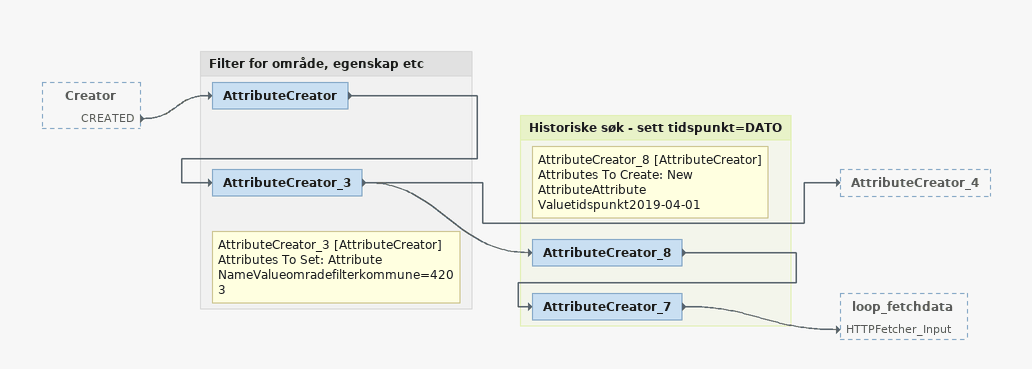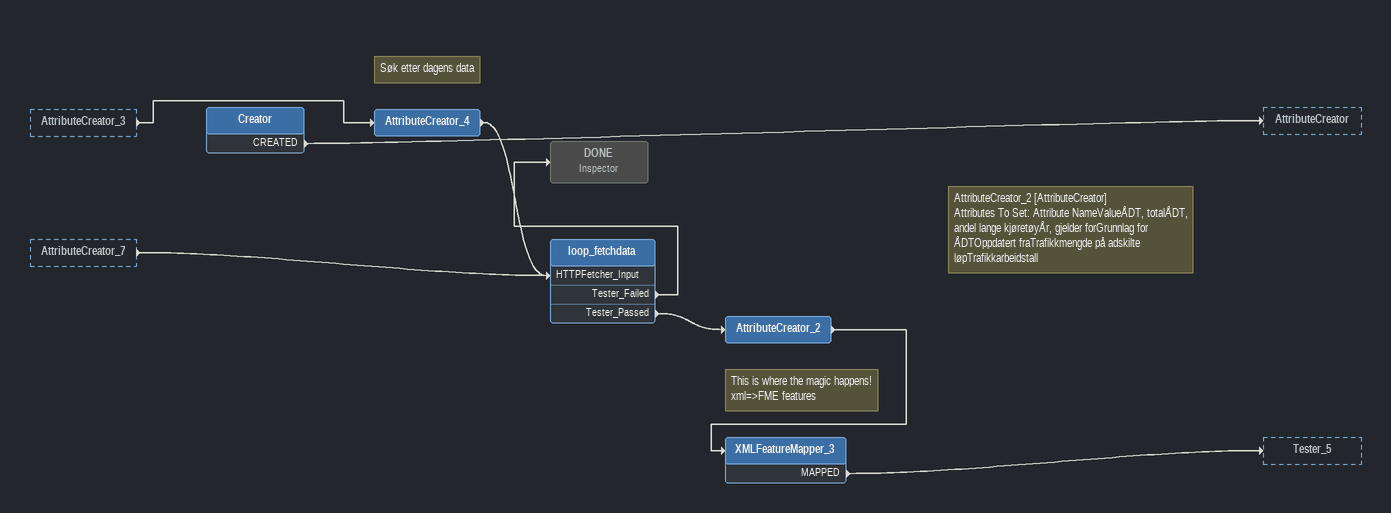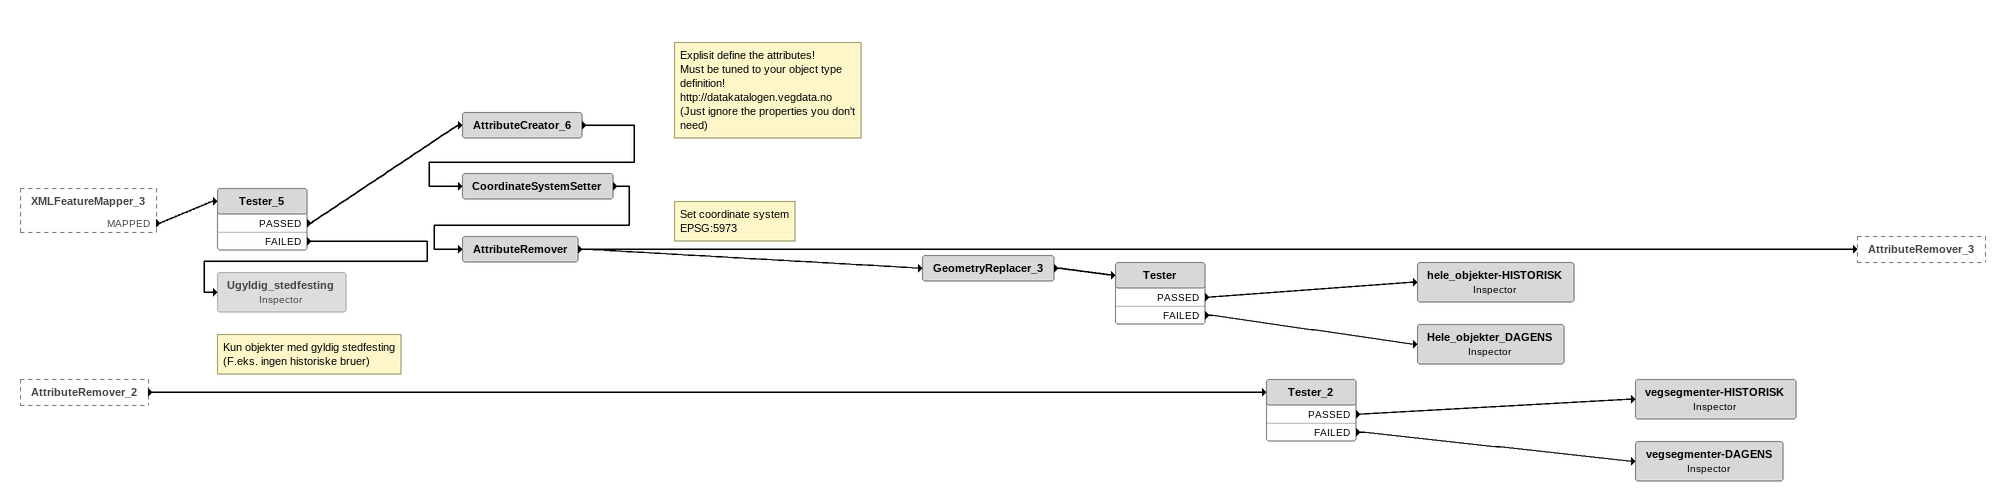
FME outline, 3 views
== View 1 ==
Creator [outside]
    CREATED -> AttributeCreator

Bookmark: Filter for område, egenskap etc
AttributeCreator
    -> AttributeCreator_3
Note: AttributeCreator_3 [AttributeCreator] / Attributes To Set: Attribute NameValueomradefilterkommune=4203
AttributeCreator_3
    -> AttributeCreator_4
    -> AttributeCreator_8

Bookmark: Historiske søk - sett tidspunkt=DATO
Note: AttributeCreator_8 [AttributeCreator] / Attributes To Create: New AttributeAttribute Valuetidspunkt2019-04-01
AttributeCreator_8
    -> AttributeCreator_7
AttributeCreator_7
    -> loop_fetchdata [HTTPFetcher_Input]

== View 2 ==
AttributeCreator_3 [outside]
    -> AttributeCreator_4
AttributeCreator_7 [outside]
    -> loop_fetchdata [HTTPFetcher_Input]
Creator
    CREATED -> AttributeCreator
Note: Søk etter dagens data
AttributeCreator_4
    -> loop_fetchdata [HTTPFetcher_Input]
loop_fetchdata
    Tester_Failed -> DONE
    Tester_Passed -> AttributeCreator_2
DONE: Inspector [off]
Note: AttributeCreator_2 [AttributeCreator] / Attributes To Set: Attribute NameValueÅDT, totalÅDT, andel lange kjøretøyÅr, gjelder forGrunnlag for ÅDTOppdatert fraTrafikkmengde på adskilte løpTrafikkarbeidstall
AttributeCreator_2
    -> XMLFeatureMapper_3
Note: This is where the magic happens! / xml=>FME features
XMLFeatureMapper_3
    MAPPED -> Tester_5

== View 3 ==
XMLFeatureMapper_3 [outside]
    MAPPED -> Tester_5
AttributeRemover_2 [outside]
    -> Tester_2
Note: Kun objekter med gyldig stedfesting / (F.eks. ingen historiske bruer)
Tester_5
    PASSED -> AttributeCreator_6
    FAILED -> Ugyldig_stedfesting
Note: Explisit define the attributes! / Must be tuned to your object type definition! / http://datakatalogen.vegdata.no / (Just ignore the properties you don't need)
AttributeCreator_6
    -> CoordinateSystemSetter
Note: Set coordinate system / EPSG:5973
CoordinateSystemSetter
    -> AttributeRemover
AttributeRemover
    -> GeometryReplacer_3
    -> AttributeRemover_3
GeometryReplacer_3
    -> Tester
Tester
    PASSED -> hele_objekter-HISTORISK
    FAILED -> Hele_objekter_DAGENS
hele_objekter-HISTORISK: Inspector
Hele_objekter_DAGENS: Inspector
Tester_2
    PASSED -> vegsegmenter-HISTORISK
    FAILED -> vegsegmenter-DAGENS
vegsegmenter-HISTORISK: Inspector
vegsegmenter-DAGENS: Inspector
Ugyldig_stedfesting: Inspector [off]
